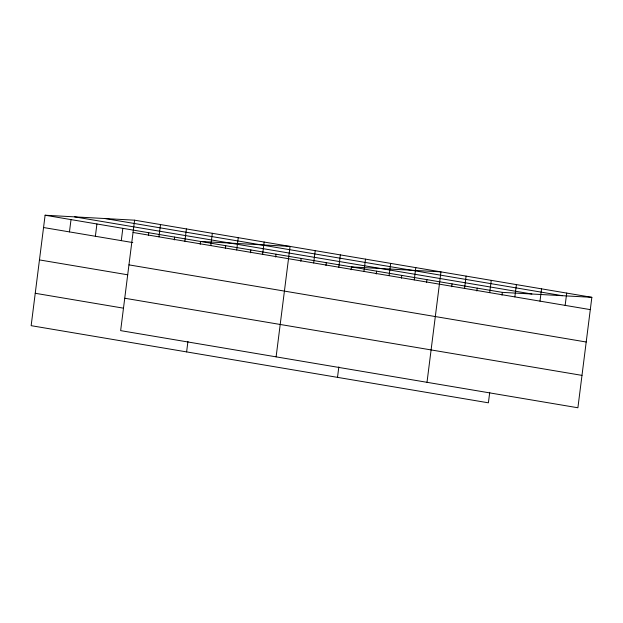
<?xml version="1.0" encoding="UTF-8"?>
<svg xmlns="http://www.w3.org/2000/svg" width="623" height="623" viewBox="0 0 623 623"><rect width="100%" height="100%" fill="white"/><g stroke="black" fill="none" stroke-linecap="round" stroke-linejoin="round"><path stroke-width="0.93" d="M134.599 220.184L120.644 330.626L577.895 407.769L591.85 297.327L134.599 220.184L45.105 215.231L31.15 325.673L488.401 402.816L489.725 392.334M69.457 231.896L71.014 219.6M95.374 236.265L96.923 223.976M121.283 240.642L122.832 228.345M148.391 235.556L148.749 232.714M158.958 236.849L160.508 224.553M174.3 239.925L174.658 237.09M184.867 241.226L186.417 228.929M186.612 351.902L187.936 341.42M200.209 244.294L200.567 241.459L290.061 246.412L276.114 356.854M210.776 245.594L212.334 233.298M225.355 248.538L225.713 245.703M236.693 249.963L238.243 237.667M250.508 252.782L250.867 249.948M262.602 254.34L264.152 242.043M275.654 257.026L276.012 254.184M300.808 261.271L301.166 258.428M313.657 262.953L315.215 250.656M325.954 265.507L326.312 262.672M338.811 267.197L340.36 254.9M337.51 377.359L338.834 366.877M351.099 269.751L351.458 266.917L440.959 271.869L427.004 382.312M363.957 271.433L365.514 259.145M376.253 273.995L376.611 271.161M389.11 275.678L390.66 263.381M401.399 278.24L401.757 275.405M414.256 279.922L415.806 267.625M426.545 282.484L426.903 279.641M451.698 286.728L452.057 283.886M464.556 288.41L466.105 276.114M476.844 290.964L477.202 288.13M489.701 292.646L491.251 280.358M501.998 295.209L502.356 292.374L591.85 297.327M514.847 296.891L516.405 284.602M540.001 301.135L541.551 288.838M565.147 305.379L566.704 293.083M105.069 218.548L562.32 295.691M74.635 216.866L531.886 294.009M45.105 215.231L502.356 292.374M133.049 232.48L590.3 309.623M43.548 227.527L132.8 242.581M128.953 264.868L586.204 342.011M39.459 259.916L127.746 274.805M124.74 298.238L581.991 375.381M35.238 293.285L123.533 308.183"/></g></svg>
